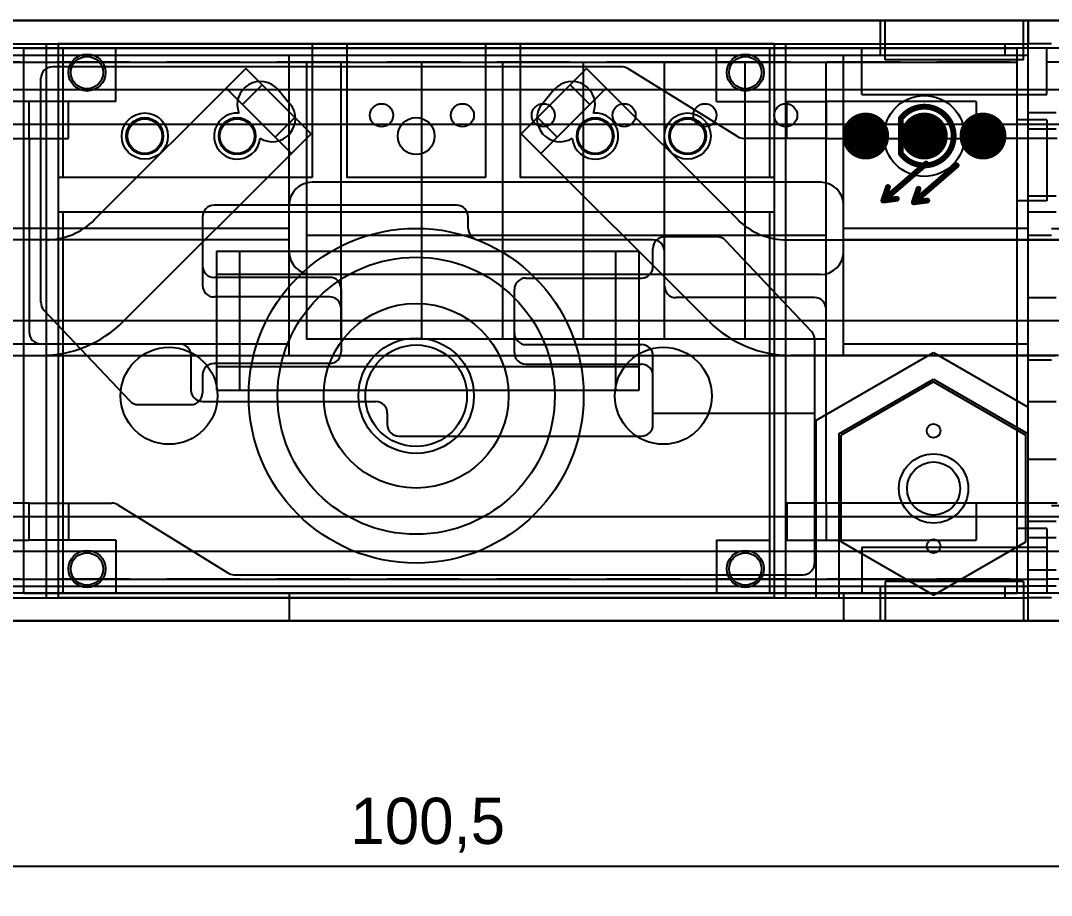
# Model space of a CAD drawing. Header units: millimetres. Extents: x 1406 to 2636, y 2148 to 2456.
# Drawn here: x 1623.45 to 1668.08, y 2303.79 to 2341.68 of the extents above; entities that cross this region are included whole.
import ezdxf

# ---------------------------------------------------------------- set-up
doc = ezdxf.new("R2010")
doc.units = ezdxf.units.MM
doc.linetypes.add('HIDDEN2', pattern=[4.7625, 3.175, -1.5875])
for name, color, linetype in [('Bus-Bar', 7, 'Continuous'), ('CASE-COVER', 7, 'Continuous'), ('CASE-상', 7, 'Continuous'), ('CASE-하', 7, 'Continuous'), ('DINRAIL', 5, 'Continuous'), ('PCB', 7, 'Continuous'), ('SCR', 7, 'Continuous'), ('단자대', 7, 'Continuous'), ('방열판', 7, 'Continuous'), ('스프링', 3, 'Continuous'), ('온도센서', 2, 'Continuous')]:
    doc.layers.add(name, color=color, linetype=linetype)
doc.dimstyles.new('ISO-25', dxfattribs={"dimtxt": 2, "dimasz": 1.5, "dimexe": 1.25, "dimexo": 0.625, "dimtad": 1, "dimtxsty": 'Standard', "dimcen": 2.5, "dimclrd": 6, "dimclre": 6, "dimclrt": 1, "dimazin": 0, "dimtfac": 1, "dimtmove": 0, "dimatfit": 3, "dimfxl": 1, "dimarcsym": 0})

# ---------------------------------------------------------------- blocks, each defined once
blk = doc.blocks.new('*D512')
at = {"color": 6, "lineweight": -2, "transparency": 16777216}
for p, q in [((1590.828, 2319.456), (1590.828, 2303.79)), ((1691.328, 2319.455), (1691.328, 2303.79)), ((1689.828, 2305.04), (1592.328, 2305.04))]:
    blk.add_line(p, q, dxfattribs=at)
at = {"color": 6, "transparency": 16777216}
for points in [[(1592.328, 2305.29), (1592.328, 2304.79), (1590.828, 2305.04)], [(1689.828, 2305.29), (1689.828, 2304.79), (1691.328, 2305.04)]]:
    blk.add_solid(points, dxfattribs=at)
at = {"layer": 'Defpoints', "color": 0, "transparency": 16777216}
for p in [(1590.828, 2320.081), (1691.328, 2320.08), (1590.828, 2305.04)]:
    blk.add_point(p, dxfattribs=at)
at = {"color": 1, "transparency": 16777216, "insert": (1641.078, 2306.832), "char_height": 2, "attachment_point": 5}
blk.add_mtext('100,5', dxfattribs=at)

msp = doc.modelspace()

# ---------------------------------------------------------------- linework, layer by layer
at = {"layer": 'Bus-Bar', "color": 2}
for p, q in [((1626.652, 2333.059), (1633.198, 2339.605)), ((1654.504, 2333.059), (1647.958, 2339.605)), ((1633.057, 2338.049), (1633.905, 2338.898)), ((1648.1, 2338.049), (1647.251, 2338.898)), ((1634.471, 2336.635), (1635.319, 2337.484)), ((1646.685, 2336.635), (1645.837, 2337.484)), ((1627.895, 2328.645), (1636.026, 2336.777)), ((1653.261, 2328.645), (1645.13, 2336.777)), ((1612.773, 2327.18), (1624.359, 2327.18)), ((1668.383, 2327.18), (1656.797, 2327.18))]:
    msp.add_line(p, q, dxfattribs=at)
at = {"layer": 'Bus-Bar', "color": 2, "ltscale": 10}
for p, q in [((1636.026, 2336.777), (1633.198, 2339.605)), ((1645.13, 2336.777), (1647.958, 2339.605)), ((1635.178, 2335.928), (1632.349, 2338.756)), ((1645.978, 2335.928), (1648.807, 2338.756)), ((1624.531, 2332.18), (1602.273, 2332.18)), ((1656.625, 2332.18), (1678.883, 2332.18))]:
    msp.add_line(p, q, dxfattribs=at)
for centre, start, end in [((1624.531, 2335.18), 270, 315), ((1656.625, 2335.18), 225, 270)]:
    msp.add_arc(centre, 3, start, end, dxfattribs=at)
at = {"layer": 'Bus-Bar', "color": 2}
for centre, start, end in [((1624.359, 2332.18), 270, 315), ((1656.797, 2332.18), 225, 270)]:
    msp.add_arc(centre, 5, start, end, dxfattribs=at)
at = {"layer": 'CASE-COVER', "color": 3}
for p, q in [((1680.578, 2341.68), (1600.578, 2341.68)), ((1660.878, 2340.48), (1660.878, 2341.68)), ((1666.878, 2340.48), (1666.878, 2341.68)), ((1659.878, 2340.48), (1621.278, 2340.48)), ((1659.878, 2338.48), (1659.878, 2340.48)), ((1667.878, 2340.48), (1659.878, 2340.48)), ((1660.878, 2339.98), (1660.878, 2340.48)), ((1666.878, 2339.98), (1666.878, 2340.48)), ((1679.378, 2340.48), (1667.878, 2340.48)), ((1667.878, 2338.48), (1667.878, 2340.48)), ((1659.878, 2338.48), (1667.878, 2338.48)), ((1658.078, 2334.68), (1636.078, 2334.68)), ((1658.078, 2330.68), (1636.078, 2330.68)), ((1659.878, 2318.88), (1667.878, 2318.88)), ((1659.878, 2318.88), (1659.878, 2316.88)), ((1667.878, 2318.88), (1667.878, 2316.88)), ((1660.878, 2317.38), (1660.878, 2316.88)), ((1666.878, 2317.38), (1666.878, 2316.88)), ((1659.878, 2316.88), (1621.278, 2316.88)), ((1635.078, 2316.88), (1635.078, 2315.68)), ((1659.078, 2316.88), (1659.078, 2315.68)), ((1667.878, 2316.88), (1659.878, 2316.88)), ((1660.878, 2316.88), (1660.878, 2315.68)), ((1666.878, 2316.88), (1666.878, 2315.68)), ((1679.228, 2316.88), (1667.878, 2316.88)), ((1680.578, 2315.68), (1600.578, 2315.68))]:
    msp.add_line(p, q, dxfattribs=at)
at = {"layer": 'CASE-COVER', "color": 3, "ltscale": 10}
for p, q in [((1666.878, 2339.98), (1660.878, 2339.98)), ((1635.078, 2331.68), (1635.078, 2333.68)), ((1659.078, 2331.68), (1659.078, 2333.68)), ((1666.878, 2317.38), (1660.878, 2317.38))]:
    msp.add_line(p, q, dxfattribs=at)
for centre, start, end in [((1636.078, 2333.68), 90, 180), ((1658.078, 2333.68), 0, 90)]:
    msp.add_arc(centre, 1, start, end, dxfattribs=at)
at = {"layer": 'CASE-COVER', "color": 3}
for centre, start, end in [((1636.078, 2331.68), 180, 270), ((1658.078, 2331.68), 270, 0)]:
    msp.add_arc(centre, 1, start, end, dxfattribs=at)
at = {"layer": 'CASE-상', "color": 2}
for p, q in [((1610.578, 2341.68), (1670.578, 2341.68)), ((1614.078, 2340.68), (1667.078, 2340.68)), ((1620.478, 2340.18), (1635.078, 2340.18)), ((1635.078, 2340.18), (1659.078, 2340.18)), ((1659.078, 2340.18), (1660.678, 2340.18)), ((1660.678, 2340.18), (1667.078, 2340.18)), ((1668.278, 2337.68), (1667.078, 2337.68)), ((1668.278, 2336.98), (1667.078, 2336.98)), ((1668.278, 2334.08), (1667.078, 2334.08)), ((1668.278, 2333.38), (1667.078, 2333.38)), ((1635.078, 2332.677), (1614.078, 2332.677)), ((1667.078, 2332.677), (1659.078, 2332.677)), ((1635.078, 2332.18), (1600.578, 2332.18)), ((1680.578, 2332.18), (1659.078, 2332.18)), ((1667.078, 2329.68), (1668.278, 2329.68)), ((1614.078, 2327.677), (1635.078, 2327.677)), ((1659.078, 2327.677), (1667.078, 2327.677)), ((1612.878, 2327.18), (1668.278, 2327.18)), ((1667.078, 2325.18), (1668.278, 2325.18)), ((1667.078, 2322.68), (1668.278, 2322.68)), ((1668.278, 2319.98), (1667.078, 2319.98)), ((1668.278, 2319.28), (1667.078, 2319.28)), ((1668.278, 2317.88), (1667.078, 2317.88)), ((1620.478, 2317.18), (1667.078, 2317.18)), ((1660.678, 2317.18), (1667.078, 2317.18)), ((1668.278, 2317.18), (1667.078, 2317.18)), ((1614.078, 2316.68), (1667.078, 2316.68)), ((1610.578, 2315.68), (1670.578, 2315.68))]:
    msp.add_line(p, q, dxfattribs=at)
at = {"layer": 'CASE-상', "color": 2, "ltscale": 10}
for p, q in [((1660.678, 2340.18), (1660.678, 2341.68)), ((1667.078, 2340.18), (1667.078, 2341.68)), ((1666.078, 2340.18), (1666.078, 2340.68)), ((1635.078, 2327.18), (1635.078, 2340.18)), ((1659.078, 2327.18), (1659.078, 2340.18)), ((1667.078, 2317.18), (1667.078, 2340.18)), ((1660.678, 2315.68), (1660.678, 2317.18)), ((1666.078, 2316.68), (1666.078, 2317.18)), ((1667.078, 2315.68), (1667.078, 2317.18))]:
    msp.add_line(p, q, dxfattribs=at)
msp.add_circle((1662.578, 2336.68), 1.75, dxfattribs=at)
at = {"layer": 'CASE-하', "color": 5}
for p, q in [((1600.578, 2341.68), (1680.578, 2341.68)), ((1614.078, 2340.68), (1667.078, 2340.68)), ((1668.078, 2332.68), (1679.578, 2332.68)), ((1667.078, 2332.38), (1668.078, 2332.38)), ((1657.88, 2324.358), (1662.979, 2327.302)), ((1662.979, 2327.302), (1667.078, 2324.935)), ((1667.078, 2326.98), (1668.078, 2326.98)), ((1658.88, 2323.78), (1662.979, 2326.147)), ((1662.979, 2326.147), (1667.078, 2323.78)), ((1657.88, 2324.358), (1657.88, 2316.68)), ((1658.88, 2323.78), (1658.88, 2316.68)), ((1668.078, 2320.68), (1679.578, 2320.68)), ((1614.078, 2316.68), (1667.078, 2316.68)), ((1600.578, 2315.68), (1680.578, 2315.68))]:
    msp.add_line(p, q, dxfattribs=at)
at = {"layer": 'CASE-하', "color": 5, "ltscale": 10}
for p, q in [((1667.078, 2341.68), (1667.078, 2340.68)), ((1624.578, 2316.68), (1624.578, 2340.68)), ((1656.578, 2316.68), (1656.578, 2340.68)), ((1667.078, 2316.68), (1667.078, 2340.68)), ((1668.078, 2340.68), (1667.078, 2340.68)), ((1667.078, 2315.68), (1667.078, 2316.68)), ((1668.078, 2316.68), (1667.078, 2316.68))]:
    msp.add_line(p, q, dxfattribs=at)
at = {"layer": 'DINRAIL'}
for p, q in [((1649.473, 2339.68), (1624.828, 2339.68)), ((1654.495, 2336.655), (1649.737, 2339.605)), ((1624.328, 2329.487), (1624.328, 2339.18)), ((1656.628, 2336.58), (1656.628, 2338.18)), ((1656.628, 2338.18), (1658.328, 2338.18)), ((1664.828, 2338.18), (1658.328, 2338.18)), ((1658.328, 2338.18), (1658.328, 2336.58)), ((1664.828, 2338.18), (1664.828, 2336.58)), ((1656.628, 2336.58), (1654.758, 2336.58)), ((1658.328, 2336.58), (1656.628, 2336.58)), ((1658.328, 2336.58), (1664.828, 2336.58)), ((1668.328, 2336.58), (1664.828, 2336.58)), ((1642.328, 2333.68), (1631.828, 2333.68)), ((1631.328, 2333.18), (1631.328, 2330.212)), ((1631.328, 2332.68), (1624.328, 2332.68)), ((1650.828, 2332.18), (1643.328, 2332.18)), ((1651.328, 2330.18), (1651.328, 2331.68)), ((1636.828, 2330.56), (1631.828, 2330.56)), ((1637.328, 2330.06), (1637.328, 2329.212)), ((1636.828, 2329.712), (1631.828, 2329.712)), ((1657.828, 2329.68), (1651.828, 2329.68)), ((1624.464, 2329.144), (1628.18, 2325.205)), ((1637.328, 2329.212), (1637.328, 2327.331)), ((1658.328, 2320.78), (1658.328, 2329.18)), ((1680.578, 2328.68), (1584.858, 2328.68)), ((1636.828, 2326.831), (1631.828, 2326.831)), ((1631.328, 2326.331), (1631.328, 2325.548)), ((1628.544, 2325.048), (1630.828, 2325.048)), ((1658.328, 2320.78), (1656.628, 2320.78)), ((1656.628, 2320.78), (1656.628, 2319.18)), ((1664.828, 2320.78), (1658.328, 2320.78)), ((1658.328, 2320.78), (1658.328, 2319.18)), ((1668.328, 2320.78), (1664.828, 2320.78)), ((1664.828, 2320.78), (1664.828, 2319.18)), ((1656.628, 2319.18), (1658.328, 2319.18)), ((1658.328, 2319.18), (1664.828, 2319.18))]:
    msp.add_line(p, q, dxfattribs=at)
at = {"layer": 'DINRAIL', "color": 1}
for p, q in [((1623.828, 2338.18), (1617.328, 2338.18)), ((1623.828, 2336.58), (1623.828, 2338.18)), ((1625.528, 2338.18), (1623.828, 2338.18)), ((1625.528, 2336.58), (1625.528, 2338.18)), ((1617.328, 2336.58), (1623.828, 2336.58)), ((1623.828, 2336.58), (1625.528, 2336.58)), ((1623.828, 2336.58), (1623.828, 2328.18)), ((1631.328, 2332.68), (1624.328, 2332.68)), ((1653.612, 2332.313), (1651.328, 2332.313)), ((1657.692, 2328.217), (1653.976, 2332.156)), ((1650.828, 2331.03), (1650.828, 2331.813)), ((1645.328, 2330.53), (1650.328, 2330.53)), ((1644.828, 2328.148), (1644.828, 2330.03)), ((1644.828, 2327.301), (1644.828, 2328.148)), ((1624.328, 2327.68), (1630.328, 2327.68)), ((1645.328, 2327.648), (1650.328, 2327.648)), ((1657.828, 2327.874), (1657.828, 2318.18)), ((1630.828, 2327.18), (1630.828, 2325.68)), ((1645.328, 2326.801), (1650.328, 2326.801)), ((1650.828, 2324.18), (1650.828, 2327.148)), ((1631.328, 2325.18), (1638.828, 2325.18)), ((1650.828, 2324.68), (1657.828, 2324.68)), ((1650.828, 2324.68), (1657.828, 2324.68)), ((1639.828, 2323.68), (1650.328, 2323.68)), ((1623.828, 2320.78), (1617.328, 2320.78)), ((1623.828, 2319.18), (1623.828, 2320.78)), ((1623.828, 2320.78), (1625.528, 2320.78)), ((1625.528, 2320.78), (1625.528, 2319.18)), ((1625.528, 2320.78), (1627.398, 2320.78)), ((1627.661, 2320.705), (1632.419, 2317.755)), ((1617.328, 2319.18), (1623.828, 2319.18)), ((1625.528, 2319.18), (1623.828, 2319.18)), ((1632.683, 2317.68), (1657.328, 2317.68))]:
    msp.add_line(p, q, dxfattribs=at)
at = {"layer": 'DINRAIL', "linetype": 'HIDDEN2'}
msp.add_line((1642.828, 2332.68), (1642.828, 2333.18), dxfattribs=at)
at = {"layer": 'DINRAIL', "color": 1, "linetype": 'HIDDEN2'}
msp.add_line((1639.328, 2324.68), (1639.328, 2324.18), dxfattribs=at)
at = {"layer": 'DINRAIL'}
for centre, start, end in [((1624.828, 2339.18), 90, 180), ((1649.473, 2339.18), 58.2011, 90), ((1654.758, 2337.08), 238.2011, 270), ((1631.828, 2333.18), 90, 180), ((1642.328, 2333.18), 0, 90), ((1643.328, 2332.68), 180, 270), ((1650.828, 2331.68), 0, 90), ((1631.828, 2331.06), 180, 270), ((1636.828, 2330.06), 360, 90), ((1631.828, 2330.212), 180, 270), ((1651.828, 2330.18), 180, 270), ((1624.828, 2329.487), 180, 223.3312), ((1636.828, 2329.212), 0, 90), ((1657.828, 2329.18), 0, 90), ((1636.828, 2327.331), 270, 0), ((1631.828, 2326.331), 90, 180), ((1630.828, 2325.548), 270, 0), ((1628.544, 2325.548), 223.3312, 270)]:
    msp.add_arc(centre, 0.5, start, end, dxfattribs=at)
at = {"layer": 'DINRAIL', "color": 1}
for centre, start, end in [((1651.328, 2331.813), 90, 180), ((1653.612, 2331.813), 43.3312, 90), ((1650.328, 2331.03), 270, 0), ((1645.328, 2330.03), 90, 180), ((1624.328, 2328.18), 180, 270), ((1645.328, 2328.148), 180, 270), ((1657.328, 2327.874), 0, 43.3312), ((1630.328, 2327.18), 0, 90), ((1650.328, 2327.148), 0, 90), ((1645.328, 2327.301), 180, 270), ((1650.328, 2326.301), 0, 90), ((1631.328, 2325.68), 180, 270), ((1638.828, 2324.68), 0, 90), ((1639.828, 2324.18), 180, 270), ((1650.328, 2324.18), 270, 0), ((1627.398, 2320.28), 58.2011, 90), ((1657.328, 2318.18), 270, 0), ((1632.683, 2318.18), 238.2011, 270)]:
    msp.add_arc(centre, 0.5, start, end, dxfattribs=at)
at = {"layer": 'PCB', "color": 1}
for p, q in [((1623.578, 2340.48), (1666.578, 2340.48)), ((1623.578, 2340.48), (1623.578, 2316.88)), ((1666.578, 2340.48), (1666.578, 2316.88)), ((1614.578, 2339.88), (1666.578, 2339.88)), ((1614.578, 2339.88), (1666.578, 2339.88)), ((1666.578, 2339.88), (1666.578, 2337.38)), ((1666.578, 2339.88), (1666.578, 2337.38)), ((1634.601, 2338.69), (1635.115, 2338.077)), ((1646.555, 2338.69), (1646.041, 2338.077)), ((1667.878, 2337.38), (1666.578, 2337.38)), ((1667.878, 2337.38), (1666.578, 2337.38)), ((1667.878, 2337.38), (1667.878, 2333.88)), ((1667.878, 2337.38), (1667.878, 2333.88)), ((1666.578, 2333.88), (1666.578, 2319.68)), ((1667.878, 2333.88), (1666.578, 2333.88)), ((1666.578, 2333.88), (1666.578, 2319.68)), ((1667.878, 2333.88), (1666.578, 2333.88)), ((1667.878, 2319.68), (1666.578, 2319.68)), ((1667.878, 2319.68), (1666.578, 2319.68)), ((1667.878, 2319.68), (1667.878, 2317.48)), ((1667.878, 2319.68), (1667.878, 2317.48)), ((1613.278, 2317.48), (1667.878, 2317.48)), ((1613.278, 2317.48), (1667.878, 2317.48)), ((1623.578, 2316.88), (1666.578, 2316.88))]:
    msp.add_line(p, q, dxfattribs=at)
at = {"layer": 'PCB', "color": 1, "const_width": 0.254}
msp.add_lwpolyline([(1661.586, 2337.474, -2.923687), (1661.562, 2335.918)], format="xyb", dxfattribs=at)
msp.add_lwpolyline([(1661.586, 2337.474, -2.923687), (1661.562, 2335.918)], format="xyb", dxfattribs=at)
at = {"layer": 'PCB', "color": 1}
for points, const_width in [([(1659.53, 2336.68, 1), (1660.546, 2336.68, 1)], 1.016), ([(1659.53, 2336.68, 1), (1660.546, 2336.68, 1)], 1.016), ([(1659.53, 2336.68, 1), (1660.546, 2336.68, 1)], 1.016), ([(1659.53, 2336.68, 1), (1660.546, 2336.68, 1)], 1.016), ([(1659.53, 2336.68, 1), (1660.546, 2336.68, 1)], 1.016), ([(1659.53, 2336.68, 1), (1660.546, 2336.68, 1)], 1.016), ([(1659.53, 2336.68, 1), (1660.546, 2336.68, 1)], 1.016), ([(1659.53, 2336.68, 1), (1660.546, 2336.68, 1)], 1.016), ([(1659.53, 2336.68, 1), (1660.546, 2336.68, 1)], 1.016), ([(1659.53, 2336.68, 1), (1660.546, 2336.68, 1)], 1.016), ([(1659.53, 2336.68, 1), (1660.546, 2336.68, 1)], 1.016), ([(1659.53, 2336.68, 1), (1660.546, 2336.68, 1)], 1.016), ([(1659.53, 2336.68, 1), (1660.546, 2336.68, 1)], 1.016), ([(1659.53, 2336.68, 1), (1660.546, 2336.68, 1)], 1.016), ([(1659.53, 2336.68, 1), (1660.546, 2336.68, 1)], 1.016), ([(1659.53, 2336.68, 1), (1660.546, 2336.68, 1)], 1.016), ([(1659.53, 2336.68, 1), (1660.546, 2336.68, 1)], 1.016), ([(1659.53, 2336.68, 1), (1660.546, 2336.68, 1)], 1.016), ([(1659.53, 2336.68, 1), (1660.546, 2336.68, 1)], 1.016), ([(1659.53, 2336.68, 1), (1660.546, 2336.68, 1)], 1.016), ([(1659.53, 2336.68, 1), (1660.546, 2336.68, 1)], 1.016), ([(1659.53, 2336.68, 1), (1660.546, 2336.68, 1)], 1.016), ([(1659.53, 2336.68, 1), (1660.546, 2336.68, 1)], 1.016), ([(1659.53, 2336.68, 1), (1660.546, 2336.68, 1)], 1.016), ([(1659.53, 2336.68, 1), (1660.546, 2336.68, 1)], 1.016), ([(1659.53, 2336.68, 1), (1660.546, 2336.68, 1)], 1.016), ([(1659.53, 2336.68, 1), (1660.546, 2336.68, 1)], 1.016), ([(1659.53, 2336.68, 1), (1660.546, 2336.68, 1)], 1.016), ([(1659.53, 2336.68, 1), (1660.546, 2336.68, 1)], 1.016), ([(1659.53, 2336.68, 1), (1660.546, 2336.68, 1)], 1.016), ([(1659.53, 2336.68, 1), (1660.546, 2336.68, 1)], 1.016), ([(1659.53, 2336.68, 1), (1660.546, 2336.68, 1)], 1.016), ([(1659.581, 2336.68, 1), (1660.495, 2336.68, 1)], 0.914), ([(1659.581, 2336.68, 1), (1660.495, 2336.68, 1)], 0.914), ([(1659.581, 2336.68, 1), (1660.495, 2336.68, 1)], 0.914), ([(1659.581, 2336.68, 1), (1660.495, 2336.68, 1)], 0.914), ([(1659.632, 2336.68, 1), (1660.444, 2336.68, 1)], 0.813), ([(1659.632, 2336.68, 1), (1660.444, 2336.68, 1)], 0.813), ([(1659.632, 2336.68, 1), (1660.444, 2336.68, 1)], 0.813), ([(1659.632, 2336.68, 1), (1660.444, 2336.68, 1)], 0.813), ([(1659.632, 2336.68, 1), (1660.444, 2336.68, 1)], 0.813), ([(1659.632, 2336.68, 1), (1660.444, 2336.68, 1)], 0.813), ([(1659.632, 2336.68, 1), (1660.444, 2336.68, 1)], 0.813), ([(1659.632, 2336.68, 1), (1660.444, 2336.68, 1)], 0.813), ([(1659.632, 2336.68, 1), (1660.444, 2336.68, 1)], 0.813), ([(1659.632, 2336.68, 1), (1660.444, 2336.68, 1)], 0.813), ([(1659.632, 2336.68, 1), (1660.444, 2336.68, 1)], 0.813), ([(1659.632, 2336.68, 1), (1660.444, 2336.68, 1)], 0.813), ([(1659.632, 2336.68, 1), (1660.444, 2336.68, 1)], 0.813), ([(1659.632, 2336.68, 1), (1660.444, 2336.68, 1)], 0.813), ([(1659.632, 2336.68, 1), (1660.444, 2336.68, 1)], 0.813), ([(1659.632, 2336.68, 1), (1660.444, 2336.68, 1)], 0.813), ([(1659.632, 2336.68, 1), (1660.444, 2336.68, 1)], 0.813), ([(1659.632, 2336.68, 1), (1660.444, 2336.68, 1)], 0.813), ([(1659.632, 2336.68, 1), (1660.444, 2336.68, 1)], 0.813), ([(1659.632, 2336.68, 1), (1660.444, 2336.68, 1)], 0.813), ([(1659.632, 2336.68, 1), (1660.444, 2336.68, 1)], 0.813), ([(1659.632, 2336.68, 1), (1660.444, 2336.68, 1)], 0.813), ([(1659.632, 2336.68, 1), (1660.444, 2336.68, 1)], 0.813), ([(1659.632, 2336.68, 1), (1660.444, 2336.68, 1)], 0.813), ([(1659.632, 2336.68, 1), (1660.444, 2336.68, 1)], 0.813), ([(1659.632, 2336.68, 1), (1660.444, 2336.68, 1)], 0.813), ([(1659.632, 2336.68, 1), (1660.444, 2336.68, 1)], 0.813), ([(1659.632, 2336.68, 1), (1660.444, 2336.68, 1)], 0.813), ([(1659.632, 2336.68, 1), (1660.444, 2336.68, 1)], 0.813), ([(1659.632, 2336.68, 1), (1660.444, 2336.68, 1)], 0.813), ([(1659.632, 2336.68, 1), (1660.444, 2336.68, 1)], 0.813), ([(1659.632, 2336.68, 1), (1660.444, 2336.68, 1)], 0.813), ([(1659.632, 2336.68, 1), (1660.444, 2336.68, 1)], 0.813), ([(1659.632, 2336.68, 1), (1660.444, 2336.68, 1)], 0.813), ([(1659.632, 2336.68, 1), (1660.444, 2336.68, 1)], 0.813), ([(1659.632, 2336.68, 1), (1660.444, 2336.68, 1)], 0.813), ([(1659.632, 2336.68, 1), (1660.444, 2336.68, 1)], 0.813), ([(1659.632, 2336.68, 1), (1660.444, 2336.68, 1)], 0.813), ([(1659.632, 2336.68, 1), (1660.444, 2336.68, 1)], 0.813), ([(1659.632, 2336.68, 1), (1660.444, 2336.68, 1)], 0.813), ([(1659.632, 2336.68, 1), (1660.444, 2336.68, 1)], 0.813), ([(1659.632, 2336.68, 1), (1660.444, 2336.68, 1)], 0.813), ([(1659.632, 2336.68, 1), (1660.444, 2336.68, 1)], 0.813), ([(1659.632, 2336.68, 1), (1660.444, 2336.68, 1)], 0.813), ([(1659.632, 2336.68, 1), (1660.444, 2336.68, 1)], 0.813), ([(1659.632, 2336.68, 1), (1660.444, 2336.68, 1)], 0.813), ([(1659.632, 2336.68, 1), (1660.444, 2336.68, 1)], 0.813), ([(1659.632, 2336.68, 1), (1660.444, 2336.68, 1)], 0.813), ([(1659.632, 2336.68, 1), (1660.444, 2336.68, 1)], 0.813), ([(1659.632, 2336.68, 1), (1660.444, 2336.68, 1)], 0.813), ([(1659.632, 2336.68, 1), (1660.444, 2336.68, 1)], 0.813), ([(1659.632, 2336.68, 1), (1660.444, 2336.68, 1)], 0.813), ([(1659.632, 2336.68, 1), (1660.444, 2336.68, 1)], 0.813), ([(1659.632, 2336.68, 1), (1660.444, 2336.68, 1)], 0.813), ([(1659.632, 2336.68, 1), (1660.444, 2336.68, 1)], 0.813), ([(1659.632, 2336.68, 1), (1660.444, 2336.68, 1)], 0.813), ([(1659.632, 2336.68, 1), (1660.444, 2336.68, 1)], 0.813), ([(1659.632, 2336.68, 1), (1660.444, 2336.68, 1)], 0.813), ([(1659.632, 2336.68, 1), (1660.444, 2336.68, 1)], 0.813), ([(1659.632, 2336.68, 1), (1660.444, 2336.68, 1)], 0.813), ([(1659.632, 2336.68, 1), (1660.444, 2336.68, 1)], 0.813), ([(1659.632, 2336.68, 1), (1660.444, 2336.68, 1)], 0.813), ([(1659.632, 2336.68, 1), (1660.444, 2336.68, 1)], 0.813), ([(1659.632, 2336.68, 1), (1660.444, 2336.68, 1)], 0.813), ([(1659.632, 2336.68, 1), (1660.444, 2336.68, 1)], 0.813), ([(1659.632, 2336.68, 1), (1660.444, 2336.68, 1)], 0.813), ([(1661.499, 2337.442, 1), (1661.626, 2337.442, 1)], 0.127), ([(1661.499, 2337.442, 1), (1661.626, 2337.442, 1)], 0.127), ([(1661.523, 2337.474, 1), (1661.65, 2337.474, 1)], 0.127), ([(1661.523, 2337.474, 1), (1661.65, 2337.474, 1)], 0.127), ([(1662.07, 2336.68, 1), (1663.086, 2336.68, 1)], 1.016), ([(1662.07, 2336.68, 1), (1663.086, 2336.68, 1)], 1.016), ([(1662.07, 2336.68, 1), (1663.086, 2336.68, 1)], 1.016), ([(1662.07, 2336.68, 1), (1663.086, 2336.68, 1)], 1.016), ([(1662.07, 2336.68, 1), (1663.086, 2336.68, 1)], 1.016), ([(1662.07, 2336.68, 1), (1663.086, 2336.68, 1)], 1.016), ([(1662.07, 2336.68, 1), (1663.086, 2336.68, 1)], 1.016), ([(1662.07, 2336.68, 1), (1663.086, 2336.68, 1)], 1.016), ([(1662.07, 2336.68, 1), (1663.086, 2336.68, 1)], 1.016), ([(1662.07, 2336.68, 1), (1663.086, 2336.68, 1)], 1.016), ([(1662.07, 2336.68, 1), (1663.086, 2336.68, 1)], 1.016), ([(1662.07, 2336.68, 1), (1663.086, 2336.68, 1)], 1.016), ([(1662.07, 2336.68, 1), (1663.086, 2336.68, 1)], 1.016), ([(1662.07, 2336.68, 1), (1663.086, 2336.68, 1)], 1.016), ([(1662.07, 2336.68, 1), (1663.086, 2336.68, 1)], 1.016), ([(1662.07, 2336.68, 1), (1663.086, 2336.68, 1)], 1.016), ([(1662.07, 2336.68, 1), (1663.086, 2336.68, 1)], 1.016), ([(1662.07, 2336.68, 1), (1663.086, 2336.68, 1)], 1.016), ([(1662.07, 2336.68, 1), (1663.086, 2336.68, 1)], 1.016), ([(1662.07, 2336.68, 1), (1663.086, 2336.68, 1)], 1.016), ([(1662.07, 2336.68, 1), (1663.086, 2336.68, 1)], 1.016), ([(1662.07, 2336.68, 1), (1663.086, 2336.68, 1)], 1.016), ([(1662.07, 2336.68, 1), (1663.086, 2336.68, 1)], 1.016), ([(1662.07, 2336.68, 1), (1663.086, 2336.68, 1)], 1.016), ([(1662.07, 2336.68, 1), (1663.086, 2336.68, 1)], 1.016), ([(1662.07, 2336.68, 1), (1663.086, 2336.68, 1)], 1.016), ([(1662.07, 2336.68, 1), (1663.086, 2336.68, 1)], 1.016), ([(1662.07, 2336.68, 1), (1663.086, 2336.68, 1)], 1.016), ([(1662.07, 2336.68, 1), (1663.086, 2336.68, 1)], 1.016), ([(1662.07, 2336.68, 1), (1663.086, 2336.68, 1)], 1.016), ([(1662.07, 2336.68, 1), (1663.086, 2336.68, 1)], 1.016), ([(1662.07, 2336.68, 1), (1663.086, 2336.68, 1)], 1.016), ([(1662.121, 2336.68, 1), (1663.035, 2336.68, 1)], 0.914), ([(1662.121, 2336.68, 1), (1663.035, 2336.68, 1)], 0.914), ([(1662.121, 2336.68, 1), (1663.035, 2336.68, 1)], 0.914), ([(1662.121, 2336.68, 1), (1663.035, 2336.68, 1)], 0.914), ([(1662.172, 2336.68, 1), (1662.984, 2336.68, 1)], 0.813), ([(1662.172, 2336.68, 1), (1662.984, 2336.68, 1)], 0.813), ([(1662.172, 2336.68, 1), (1662.984, 2336.68, 1)], 0.813), ([(1662.172, 2336.68, 1), (1662.984, 2336.68, 1)], 0.813), ([(1662.172, 2336.68, 1), (1662.984, 2336.68, 1)], 0.813), ([(1662.172, 2336.68, 1), (1662.984, 2336.68, 1)], 0.813), ([(1662.172, 2336.68, 1), (1662.984, 2336.68, 1)], 0.813), ([(1662.172, 2336.68, 1), (1662.984, 2336.68, 1)], 0.813), ([(1662.172, 2336.68, 1), (1662.984, 2336.68, 1)], 0.813), ([(1662.172, 2336.68, 1), (1662.984, 2336.68, 1)], 0.813), ([(1662.172, 2336.68, 1), (1662.984, 2336.68, 1)], 0.813), ([(1662.172, 2336.68, 1), (1662.984, 2336.68, 1)], 0.813), ([(1662.172, 2336.68, 1), (1662.984, 2336.68, 1)], 0.813), ([(1662.172, 2336.68, 1), (1662.984, 2336.68, 1)], 0.813), ([(1662.172, 2336.68, 1), (1662.984, 2336.68, 1)], 0.813), ([(1662.172, 2336.68, 1), (1662.984, 2336.68, 1)], 0.813), ([(1662.172, 2336.68, 1), (1662.984, 2336.68, 1)], 0.813), ([(1662.172, 2336.68, 1), (1662.984, 2336.68, 1)], 0.813), ([(1662.172, 2336.68, 1), (1662.984, 2336.68, 1)], 0.813), ([(1662.172, 2336.68, 1), (1662.984, 2336.68, 1)], 0.813), ([(1662.172, 2336.68, 1), (1662.984, 2336.68, 1)], 0.813), ([(1662.172, 2336.68, 1), (1662.984, 2336.68, 1)], 0.813), ([(1662.172, 2336.68, 1), (1662.984, 2336.68, 1)], 0.813), ([(1662.172, 2336.68, 1), (1662.984, 2336.68, 1)], 0.813), ([(1662.172, 2336.68, 1), (1662.984, 2336.68, 1)], 0.813), ([(1662.172, 2336.68, 1), (1662.984, 2336.68, 1)], 0.813), ([(1662.172, 2336.68, 1), (1662.984, 2336.68, 1)], 0.813), ([(1662.172, 2336.68, 1), (1662.984, 2336.68, 1)], 0.813), ([(1662.172, 2336.68, 1), (1662.984, 2336.68, 1)], 0.813), ([(1662.172, 2336.68, 1), (1662.984, 2336.68, 1)], 0.813), ([(1662.172, 2336.68, 1), (1662.984, 2336.68, 1)], 0.813), ([(1662.172, 2336.68, 1), (1662.984, 2336.68, 1)], 0.813), ([(1662.172, 2336.68, 1), (1662.984, 2336.68, 1)], 0.813), ([(1662.172, 2336.68, 1), (1662.984, 2336.68, 1)], 0.813), ([(1662.172, 2336.68, 1), (1662.984, 2336.68, 1)], 0.813), ([(1662.172, 2336.68, 1), (1662.984, 2336.68, 1)], 0.813), ([(1662.172, 2336.68, 1), (1662.984, 2336.68, 1)], 0.813), ([(1662.172, 2336.68, 1), (1662.984, 2336.68, 1)], 0.813), ([(1662.172, 2336.68, 1), (1662.984, 2336.68, 1)], 0.813), ([(1662.172, 2336.68, 1), (1662.984, 2336.68, 1)], 0.813), ([(1662.172, 2336.68, 1), (1662.984, 2336.68, 1)], 0.813), ([(1662.172, 2336.68, 1), (1662.984, 2336.68, 1)], 0.813), ([(1662.172, 2336.68, 1), (1662.984, 2336.68, 1)], 0.813), ([(1662.172, 2336.68, 1), (1662.984, 2336.68, 1)], 0.813), ([(1662.172, 2336.68, 1), (1662.984, 2336.68, 1)], 0.813), ([(1662.172, 2336.68, 1), (1662.984, 2336.68, 1)], 0.813), ([(1662.172, 2336.68, 1), (1662.984, 2336.68, 1)], 0.813), ([(1662.172, 2336.68, 1), (1662.984, 2336.68, 1)], 0.813), ([(1662.172, 2336.68, 1), (1662.984, 2336.68, 1)], 0.813), ([(1662.172, 2336.68, 1), (1662.984, 2336.68, 1)], 0.813), ([(1662.172, 2336.68, 1), (1662.984, 2336.68, 1)], 0.813), ([(1662.172, 2336.68, 1), (1662.984, 2336.68, 1)], 0.813), ([(1662.172, 2336.68, 1), (1662.984, 2336.68, 1)], 0.813), ([(1662.172, 2336.68, 1), (1662.984, 2336.68, 1)], 0.813), ([(1662.172, 2336.68, 1), (1662.984, 2336.68, 1)], 0.813), ([(1662.172, 2336.68, 1), (1662.984, 2336.68, 1)], 0.813), ([(1662.172, 2336.68, 1), (1662.984, 2336.68, 1)], 0.813), ([(1662.172, 2336.68, 1), (1662.984, 2336.68, 1)], 0.813), ([(1662.172, 2336.68, 1), (1662.984, 2336.68, 1)], 0.813), ([(1662.172, 2336.68, 1), (1662.984, 2336.68, 1)], 0.813), ([(1662.172, 2336.68, 1), (1662.984, 2336.68, 1)], 0.813), ([(1662.172, 2336.68, 1), (1662.984, 2336.68, 1)], 0.813), ([(1662.172, 2336.68, 1), (1662.984, 2336.68, 1)], 0.813), ([(1662.172, 2336.68, 1), (1662.984, 2336.68, 1)], 0.813), ([(1662.172, 2336.68, 1), (1662.984, 2336.68, 1)], 0.813), ([(1662.172, 2336.68, 1), (1662.984, 2336.68, 1)], 0.813), ([(1664.61, 2336.68, 1), (1665.626, 2336.68, 1)], 1.016), ([(1664.61, 2336.68, 1), (1665.626, 2336.68, 1)], 1.016), ([(1664.61, 2336.68, 1), (1665.626, 2336.68, 1)], 1.016), ([(1664.61, 2336.68, 1), (1665.626, 2336.68, 1)], 1.016), ([(1664.61, 2336.68, 1), (1665.626, 2336.68, 1)], 1.016), ([(1664.61, 2336.68, 1), (1665.626, 2336.68, 1)], 1.016), ([(1664.61, 2336.68, 1), (1665.626, 2336.68, 1)], 1.016), ([(1664.61, 2336.68, 1), (1665.626, 2336.68, 1)], 1.016), ([(1664.61, 2336.68, 1), (1665.626, 2336.68, 1)], 1.016), ([(1664.61, 2336.68, 1), (1665.626, 2336.68, 1)], 1.016), ([(1664.61, 2336.68, 1), (1665.626, 2336.68, 1)], 1.016), ([(1664.61, 2336.68, 1), (1665.626, 2336.68, 1)], 1.016), ([(1664.61, 2336.68, 1), (1665.626, 2336.68, 1)], 1.016), ([(1664.61, 2336.68, 1), (1665.626, 2336.68, 1)], 1.016), ([(1664.61, 2336.68, 1), (1665.626, 2336.68, 1)], 1.016), ([(1664.61, 2336.68, 1), (1665.626, 2336.68, 1)], 1.016), ([(1664.61, 2336.68, 1), (1665.626, 2336.68, 1)], 1.016), ([(1664.61, 2336.68, 1), (1665.626, 2336.68, 1)], 1.016), ([(1664.61, 2336.68, 1), (1665.626, 2336.68, 1)], 1.016), ([(1664.61, 2336.68, 1), (1665.626, 2336.68, 1)], 1.016), ([(1664.61, 2336.68, 1), (1665.626, 2336.68, 1)], 1.016), ([(1664.61, 2336.68, 1), (1665.626, 2336.68, 1)], 1.016), ([(1664.61, 2336.68, 1), (1665.626, 2336.68, 1)], 1.016), ([(1664.61, 2336.68, 1), (1665.626, 2336.68, 1)], 1.016), ([(1664.61, 2336.68, 1), (1665.626, 2336.68, 1)], 1.016), ([(1664.61, 2336.68, 1), (1665.626, 2336.68, 1)], 1.016), ([(1664.61, 2336.68, 1), (1665.626, 2336.68, 1)], 1.016), ([(1664.61, 2336.68, 1), (1665.626, 2336.68, 1)], 1.016), ([(1664.61, 2336.68, 1), (1665.626, 2336.68, 1)], 1.016), ([(1664.61, 2336.68, 1), (1665.626, 2336.68, 1)], 1.016), ([(1664.61, 2336.68, 1), (1665.626, 2336.68, 1)], 1.016), ([(1664.61, 2336.68, 1), (1665.626, 2336.68, 1)], 1.016), ([(1664.661, 2336.68, 1), (1665.575, 2336.68, 1)], 0.914), ([(1664.661, 2336.68, 1), (1665.575, 2336.68, 1)], 0.914), ([(1664.661, 2336.68, 1), (1665.575, 2336.68, 1)], 0.914), ([(1664.661, 2336.68, 1), (1665.575, 2336.68, 1)], 0.914), ([(1664.712, 2336.68, 1), (1665.524, 2336.68, 1)], 0.813), ([(1664.712, 2336.68, 1), (1665.524, 2336.68, 1)], 0.813), ([(1664.712, 2336.68, 1), (1665.524, 2336.68, 1)], 0.813), ([(1664.712, 2336.68, 1), (1665.524, 2336.68, 1)], 0.813), ([(1664.712, 2336.68, 1), (1665.524, 2336.68, 1)], 0.813), ([(1664.712, 2336.68, 1), (1665.524, 2336.68, 1)], 0.813), ([(1664.712, 2336.68, 1), (1665.524, 2336.68, 1)], 0.813), ([(1664.712, 2336.68, 1), (1665.524, 2336.68, 1)], 0.813), ([(1664.712, 2336.68, 1), (1665.524, 2336.68, 1)], 0.813), ([(1664.712, 2336.68, 1), (1665.524, 2336.68, 1)], 0.813), ([(1664.712, 2336.68, 1), (1665.524, 2336.68, 1)], 0.813), ([(1664.712, 2336.68, 1), (1665.524, 2336.68, 1)], 0.813), ([(1664.712, 2336.68, 1), (1665.524, 2336.68, 1)], 0.813), ([(1664.712, 2336.68, 1), (1665.524, 2336.68, 1)], 0.813), ([(1664.712, 2336.68, 1), (1665.524, 2336.68, 1)], 0.813), ([(1664.712, 2336.68, 1), (1665.524, 2336.68, 1)], 0.813), ([(1664.712, 2336.68, 1), (1665.524, 2336.68, 1)], 0.813), ([(1664.712, 2336.68, 1), (1665.524, 2336.68, 1)], 0.813), ([(1664.712, 2336.68, 1), (1665.524, 2336.68, 1)], 0.813), ([(1664.712, 2336.68, 1), (1665.524, 2336.68, 1)], 0.813), ([(1664.712, 2336.68, 1), (1665.524, 2336.68, 1)], 0.813), ([(1664.712, 2336.68, 1), (1665.524, 2336.68, 1)], 0.813), ([(1664.712, 2336.68, 1), (1665.524, 2336.68, 1)], 0.813), ([(1664.712, 2336.68, 1), (1665.524, 2336.68, 1)], 0.813), ([(1664.712, 2336.68, 1), (1665.524, 2336.68, 1)], 0.813), ([(1664.712, 2336.68, 1), (1665.524, 2336.68, 1)], 0.813), ([(1664.712, 2336.68, 1), (1665.524, 2336.68, 1)], 0.813), ([(1664.712, 2336.68, 1), (1665.524, 2336.68, 1)], 0.813), ([(1664.712, 2336.68, 1), (1665.524, 2336.68, 1)], 0.813), ([(1664.712, 2336.68, 1), (1665.524, 2336.68, 1)], 0.813), ([(1664.712, 2336.68, 1), (1665.524, 2336.68, 1)], 0.813), ([(1664.712, 2336.68, 1), (1665.524, 2336.68, 1)], 0.813), ([(1664.712, 2336.68, 1), (1665.524, 2336.68, 1)], 0.813), ([(1664.712, 2336.68, 1), (1665.524, 2336.68, 1)], 0.813), ([(1664.712, 2336.68, 1), (1665.524, 2336.68, 1)], 0.813), ([(1664.712, 2336.68, 1), (1665.524, 2336.68, 1)], 0.813), ([(1664.712, 2336.68, 1), (1665.524, 2336.68, 1)], 0.813), ([(1664.712, 2336.68, 1), (1665.524, 2336.68, 1)], 0.813), ([(1664.712, 2336.68, 1), (1665.524, 2336.68, 1)], 0.813), ([(1664.712, 2336.68, 1), (1665.524, 2336.68, 1)], 0.813), ([(1664.712, 2336.68, 1), (1665.524, 2336.68, 1)], 0.813), ([(1664.712, 2336.68, 1), (1665.524, 2336.68, 1)], 0.813), ([(1664.712, 2336.68, 1), (1665.524, 2336.68, 1)], 0.813), ([(1664.712, 2336.68, 1), (1665.524, 2336.68, 1)], 0.813), ([(1664.712, 2336.68, 1), (1665.524, 2336.68, 1)], 0.813), ([(1664.712, 2336.68, 1), (1665.524, 2336.68, 1)], 0.813), ([(1664.712, 2336.68, 1), (1665.524, 2336.68, 1)], 0.813), ([(1664.712, 2336.68, 1), (1665.524, 2336.68, 1)], 0.813), ([(1664.712, 2336.68, 1), (1665.524, 2336.68, 1)], 0.813), ([(1664.712, 2336.68, 1), (1665.524, 2336.68, 1)], 0.813), ([(1664.712, 2336.68, 1), (1665.524, 2336.68, 1)], 0.813), ([(1664.712, 2336.68, 1), (1665.524, 2336.68, 1)], 0.813), ([(1664.712, 2336.68, 1), (1665.524, 2336.68, 1)], 0.813), ([(1664.712, 2336.68, 1), (1665.524, 2336.68, 1)], 0.813), ([(1664.712, 2336.68, 1), (1665.524, 2336.68, 1)], 0.813), ([(1664.712, 2336.68, 1), (1665.524, 2336.68, 1)], 0.813), ([(1664.712, 2336.68, 1), (1665.524, 2336.68, 1)], 0.813), ([(1664.712, 2336.68, 1), (1665.524, 2336.68, 1)], 0.813), ([(1664.712, 2336.68, 1), (1665.524, 2336.68, 1)], 0.813), ([(1664.712, 2336.68, 1), (1665.524, 2336.68, 1)], 0.813), ([(1664.712, 2336.68, 1), (1665.524, 2336.68, 1)], 0.813), ([(1664.712, 2336.68, 1), (1665.524, 2336.68, 1)], 0.813), ([(1664.712, 2336.68, 1), (1665.524, 2336.68, 1)], 0.813), ([(1664.712, 2336.68, 1), (1665.524, 2336.68, 1)], 0.813), ([(1664.712, 2336.68, 1), (1665.524, 2336.68, 1)], 0.813), ([(1664.712, 2336.68, 1), (1665.524, 2336.68, 1)], 0.813), ([(1659.784, 2336.68, 1), (1660.292, 2336.68, 1)], 0.508), ([(1659.784, 2336.68, 1), (1660.292, 2336.68, 1)], 0.508), ([(1659.784, 2336.68, 1), (1660.292, 2336.68, 1)], 0.508), ([(1659.784, 2336.68, 1), (1660.292, 2336.68, 1)], 0.508), ([(1662.324, 2336.68, 1), (1662.832, 2336.68, 1)], 0.508), ([(1662.324, 2336.68, 1), (1662.832, 2336.68, 1)], 0.508), ([(1662.324, 2336.68, 1), (1662.832, 2336.68, 1)], 0.508), ([(1662.324, 2336.68, 1), (1662.832, 2336.68, 1)], 0.508), ([(1664.864, 2336.68, 1), (1665.372, 2336.68, 1)], 0.508), ([(1664.864, 2336.68, 1), (1665.372, 2336.68, 1)], 0.508), ([(1664.864, 2336.68, 1), (1665.372, 2336.68, 1)], 0.508), ([(1664.864, 2336.68, 1), (1665.372, 2336.68, 1)], 0.508), ([(1661.499, 2335.918, 1), (1661.626, 2335.918, 1)], 0.127), ([(1661.499, 2335.918, 1), (1661.626, 2335.918, 1)], 0.127), ([(1661.499, 2335.918, 1), (1661.626, 2335.918, 1)], 0.127), ([(1661.499, 2335.918, 1), (1661.626, 2335.918, 1)], 0.127), ([(1662.591, 2335.487, 1), (1662.718, 2335.487, 1)], 0.127), ([(1662.591, 2335.487, 1), (1662.718, 2335.487, 1)], 0.127), ([(1663.912, 2335.41, 1), (1664.039, 2335.41, 1)], 0.127), ([(1663.912, 2335.41, 1), (1664.039, 2335.41, 1)], 0.127), ([(1660.94, 2334.471, 1), (1661.067, 2334.471, 1)], 0.127), ([(1660.94, 2334.471, 1), (1661.067, 2334.471, 1)], 0.127), ([(1662.261, 2334.394, 1), (1662.388, 2334.394, 1)], 0.127), ([(1662.261, 2334.394, 1), (1662.388, 2334.394, 1)], 0.127), ([(1660.737, 2333.886, 1), (1660.864, 2333.886, 1)], 0.127), ([(1660.737, 2333.886, 1), (1660.864, 2333.886, 1)], 0.127), ([(1660.737, 2333.886, 1), (1660.864, 2333.886, 1)], 0.127), ([(1660.737, 2333.886, 1), (1660.864, 2333.886, 1)], 0.127), ([(1660.737, 2333.886, 1), (1660.864, 2333.886, 1)], 0.127), ([(1660.737, 2333.886, 1), (1660.864, 2333.886, 1)], 0.127), ([(1661.321, 2333.963, 1), (1661.448, 2333.963, 1)], 0.127), ([(1661.321, 2333.963, 1), (1661.448, 2333.963, 1)], 0.127), ([(1662.057, 2333.81, 1), (1662.184, 2333.81, 1)], 0.127), ([(1662.057, 2333.81, 1), (1662.184, 2333.81, 1)], 0.127), ([(1662.057, 2333.81, 1), (1662.184, 2333.81, 1)], 0.127), ([(1662.057, 2333.81, 1), (1662.184, 2333.81, 1)], 0.127), ([(1662.057, 2333.81, 1), (1662.184, 2333.81, 1)], 0.127), ([(1662.057, 2333.81, 1), (1662.184, 2333.81, 1)], 0.127), ([(1662.642, 2333.886, 1), (1662.769, 2333.886, 1)], 0.127), ([(1662.642, 2333.886, 1), (1662.769, 2333.886, 1)], 0.127)]:
    msp.add_lwpolyline(points, format="xyb", close=True, dxfattribs=dict(at, const_width=const_width))
at = {"layer": 'PCB', "color": 1, "const_width": 0.254}
for points in [[(1661.562, 2337.442), (1661.562, 2335.918)], [(1661.562, 2337.442), (1661.562, 2335.918)], [(1662.654, 2335.487), (1660.8, 2333.886)], [(1662.654, 2335.487), (1660.8, 2333.886)], [(1663.975, 2335.41), (1662.121, 2333.81)], [(1663.975, 2335.41), (1662.121, 2333.81)], [(1661.003, 2334.471), (1660.8, 2333.886)], [(1661.003, 2334.471), (1660.8, 2333.886)], [(1662.324, 2334.394), (1662.121, 2333.81)], [(1662.324, 2334.394), (1662.121, 2333.81)], [(1661.384, 2333.963), (1660.8, 2333.886)], [(1661.384, 2333.963), (1660.8, 2333.886)], [(1662.705, 2333.886), (1662.121, 2333.81)], [(1662.705, 2333.886), (1662.121, 2333.81)]]:
    msp.add_lwpolyline(points, dxfattribs=at)
at = {"layer": 'PCB', "color": 1}
for centre in [(1628.828, 2336.68), (1652.328, 2336.68)]:
    msp.add_circle(centre, 1, dxfattribs=at)
for centre, start, end in [((1633.835, 2338.047), 40, 201.7188), ((1647.321, 2338.047), 338.2812, 140), ((1634.349, 2337.435), 238.2812, 40), ((1646.807, 2337.435), 140, 301.7188), ((1632.828, 2336.68), 85.5352, 354.4648), ((1648.328, 2336.68), 185.5352, 94.4648)]:
    msp.add_arc(centre, 1, start, end, dxfattribs=at)
at = {"layer": 'SCR', "color": 3, "ltscale": 10}
for p, q in [((1625.078, 2340.68), (1625.078, 2316.68)), ((1656.078, 2340.68), (1625.078, 2340.68)), ((1636.078, 2340.68), (1636.078, 2334.88)), ((1637.578, 2340.68), (1637.578, 2334.88)), ((1643.578, 2340.68), (1643.578, 2334.88)), ((1645.078, 2340.68), (1645.078, 2334.88)), ((1656.078, 2340.68), (1656.078, 2316.68)), ((1625.278, 2340.48), (1625.278, 2334.88)), ((1636.078, 2340.48), (1625.278, 2340.48)), ((1627.578, 2338.18), (1627.578, 2340.48)), ((1643.578, 2340.48), (1637.578, 2340.48)), ((1655.878, 2340.48), (1645.078, 2340.48)), ((1653.578, 2338.18), (1653.578, 2340.48)), ((1655.878, 2340.48), (1655.878, 2334.88)), ((1627.578, 2338.18), (1625.278, 2338.18)), ((1653.578, 2338.18), (1655.878, 2338.18)), ((1636.078, 2334.88), (1625.078, 2334.88)), ((1643.578, 2334.88), (1637.578, 2334.88)), ((1656.078, 2334.88), (1645.078, 2334.88)), ((1656.078, 2333.38), (1625.078, 2333.38)), ((1625.278, 2333.38), (1625.278, 2316.88)), ((1655.878, 2333.38), (1655.878, 2316.88)), ((1627.578, 2319.18), (1625.278, 2319.18)), ((1627.578, 2319.18), (1627.578, 2316.88)), ((1653.578, 2319.18), (1655.878, 2319.18)), ((1653.578, 2319.18), (1653.578, 2316.88)), ((1656.078, 2316.68), (1625.078, 2316.68)), ((1655.878, 2316.88), (1625.278, 2316.88))]:
    msp.add_line(p, q, dxfattribs=at)
for centre, radius in [((1626.328, 2339.43), 0.8), ((1654.828, 2339.43), 0.8), ((1626.328, 2339.43), 0.7), ((1654.828, 2339.43), 0.7), ((1628.828, 2336.68), 0.8), ((1632.828, 2336.68), 0.8), ((1640.578, 2336.68), 0.8), ((1648.328, 2336.68), 0.8), ((1652.328, 2336.68), 0.8), ((1628.828, 2336.68), 0.75), ((1632.828, 2336.68), 0.75), ((1648.328, 2336.68), 0.75), ((1652.328, 2336.68), 0.75), ((1640.578, 2325.43), 7.25), ((1640.578, 2325.43), 6), ((1640.578, 2325.43), 4), ((1640.578, 2325.43), 2.5), ((1629.878, 2325.43), 2.1), ((1640.578, 2325.43), 2.2), ((1651.278, 2325.43), 2.1), ((1626.328, 2317.93), 0.8), ((1654.828, 2317.93), 0.8), ((1626.328, 2317.93), 0.7), ((1654.828, 2317.93), 0.7)]:
    msp.add_circle(centre, radius, dxfattribs=at)
at = {"layer": '단자대', "color": 5}
for p, q in [((1635.828, 2339.88), (1658.328, 2339.88)), ((1635.828, 2339.88), (1635.828, 2327.88)), ((1635.828, 2339.88), (1658.328, 2339.88)), ((1635.828, 2339.88), (1635.828, 2327.88)), ((1637.328, 2327.88), (1637.328, 2339.88)), ((1637.328, 2327.88), (1637.328, 2339.88)), ((1640.828, 2327.88), (1640.828, 2339.88)), ((1640.828, 2327.88), (1640.828, 2339.88)), ((1644.328, 2327.88), (1644.328, 2339.88)), ((1644.328, 2327.88), (1644.328, 2339.88)), ((1647.828, 2327.88), (1647.828, 2339.88)), ((1647.828, 2327.88), (1647.828, 2339.88)), ((1651.328, 2327.88), (1651.328, 2339.88)), ((1651.328, 2327.88), (1651.328, 2339.88)), ((1654.828, 2327.88), (1654.828, 2339.88)), ((1654.828, 2327.88), (1654.828, 2339.88)), ((1658.328, 2327.88), (1658.328, 2339.88)), ((1658.328, 2327.88), (1658.328, 2339.88)), ((1635.828, 2332.38), (1658.328, 2332.38)), ((1635.828, 2332.38), (1658.328, 2332.38)), ((1658.328, 2327.88), (1635.828, 2327.88)), ((1658.328, 2327.88), (1635.828, 2327.88))]:
    msp.add_line(p, q, dxfattribs=at)
for centre in [(1639.078, 2337.58), (1639.078, 2337.58), (1642.578, 2337.58), (1642.578, 2337.58), (1646.078, 2337.58), (1646.078, 2337.58), (1649.578, 2337.58), (1649.578, 2337.58), (1653.078, 2337.58), (1653.078, 2337.58), (1656.578, 2337.58), (1656.578, 2337.58)]:
    msp.add_circle(centre, 0.5, dxfattribs=at)
at = {"layer": '방열판'}
for p, q in [((1680.578, 2341.68), (1600.578, 2341.68)), ((1680.578, 2338.68), (1600.578, 2338.68)), ((1680.578, 2337.18), (1600.578, 2337.18)), ((1680.578, 2320.18), (1600.578, 2320.18)), ((1680.578, 2318.68), (1600.578, 2318.68)), ((1600.578, 2315.68), (1680.578, 2315.68))]:
    msp.add_line(p, q, dxfattribs=at)
at = {"layer": '방열판', "color": 4, "linetype": 'HIDDEN2'}
for p, q in [((1680.578, 2339.88), (1600.578, 2339.88)), ((1680.578, 2317.48), (1600.578, 2317.48))]:
    msp.add_line(p, q, dxfattribs=at)
at = {"layer": '스프링'}
for p, q in [((1650.228, 2331.68), (1631.928, 2331.68)), ((1631.928, 2331.68), (1631.928, 2325.68)), ((1632.928, 2331.68), (1632.928, 2325.68)), ((1649.228, 2325.68), (1649.228, 2331.68)), ((1650.228, 2325.68), (1650.228, 2331.68)), ((1650.228, 2330.68), (1631.928, 2330.68)), ((1650.228, 2326.68), (1631.928, 2326.68)), ((1631.928, 2325.68), (1650.228, 2325.68))]:
    msp.add_line(p, q, dxfattribs=at)
at = {"layer": '온도센서'}
for p, q in [((1662.98, 2326.034), (1658.979, 2323.724)), ((1662.98, 2326.034), (1666.979, 2323.726)), ((1658.979, 2319.102), (1658.979, 2323.724)), ((1666.979, 2319.102), (1666.979, 2323.726)), ((1662.979, 2316.793), (1658.979, 2319.102)), ((1662.979, 2316.793), (1666.979, 2319.102))]:
    msp.add_line(p, q, dxfattribs=at)
for centre, radius in [((1662.979, 2323.913), 0.3), ((1662.979, 2321.413), 1.5), ((1662.979, 2321.413), 1.15), ((1662.979, 2318.914), 0.3)]:
    msp.add_circle(centre, radius, dxfattribs=at)

# ---------------------------------------------------------------- dimensions: what is measured, and where the dimension line sits
dim = msp.add_linear_dim(base=(1590.828, 2305.04), p1=(1691.328, 2320.08), p2=(1590.828, 2320.081), dimstyle='ISO-25')
dim.commit()
dim.dimension.update_dxf_attribs({"geometry": '*D512', "text_midpoint": (1641.078, 2306.832)})

doc.saveas('drawing.dxf')
